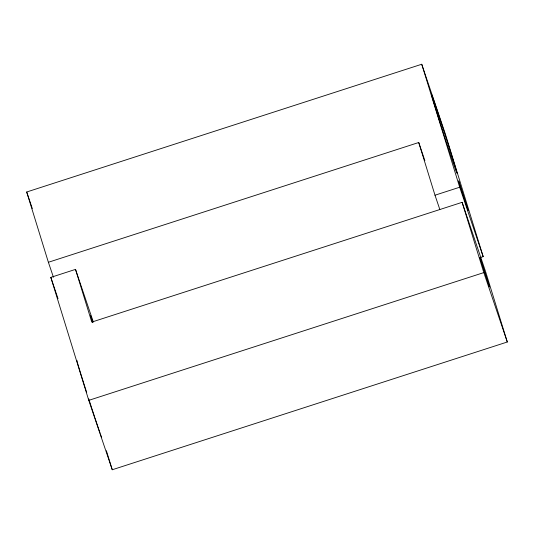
<?xml version="1.0" encoding="UTF-8"?>
<svg xmlns="http://www.w3.org/2000/svg" width="534" height="534" viewBox="0 0 534 534"><rect width="100%" height="100%" fill="white"/><g stroke="black" fill="none" stroke-linecap="round" stroke-linejoin="round"><path stroke-width="0.8" d="M53.453 277.259L48.38 262.274L26.7 192L421.74 64.247L445.229 133.647L483.177 256.627L480.093 257.628M48.38 262.274L418.729 142.505L424.87 160.641M75.514 269.383L91.775 322.089L462.124 202.326L485.62 271.726L507.3 342L112.26 469.753L88.771 400.353L50.823 277.373L75.514 269.383L93.13 321.441M418.729 142.505L434.996 195.21L459.687 187.227L483.177 256.627M88.771 400.353L483.811 272.6L507.3 342M434.996 195.21L439.802 209.408M26.7 192L32.307 208.56M50.823 277.373L58.032 298.666M93.016 322.536L90.62 315.654L92.569 322.276M421.74 64.247L459.687 187.227M462.124 202.326L483.811 272.6M106.386 450.716L112.26 469.753M101.687 437.646A41.525 0.561 72.1 0 1 100.432 434.129M100.118 433.228A41.525 0.561 72.1 0 1 95.012 418.069M94.778 417.361A41.525 0.561 72.1 0 1 91.821 408.356M91.568 407.582A41.525 0.561 72.1 0 1 88.737 398.865M86.708 392.55A41.525 0.561 72.1 0 1 85.473 388.679M85.233 387.931A41.525 0.561 72.1 0 1 77.223 361.905M77.096 361.418A41.525 0.561 72.1 0 1 76.983 360.584M458.639 181.026L468.091 210.349L458.639 181.026M480.133 257.829L479.919 257.348L489.504 286.978L480.133 257.829M435.39 107.815A41.525 0.561 72.1 0 0 456.69 172.682A41.525 0.561 72.1 0 0 440.784 121.378A41.525 0.561 72.1 0 0 435.39 107.815"/></g></svg>
